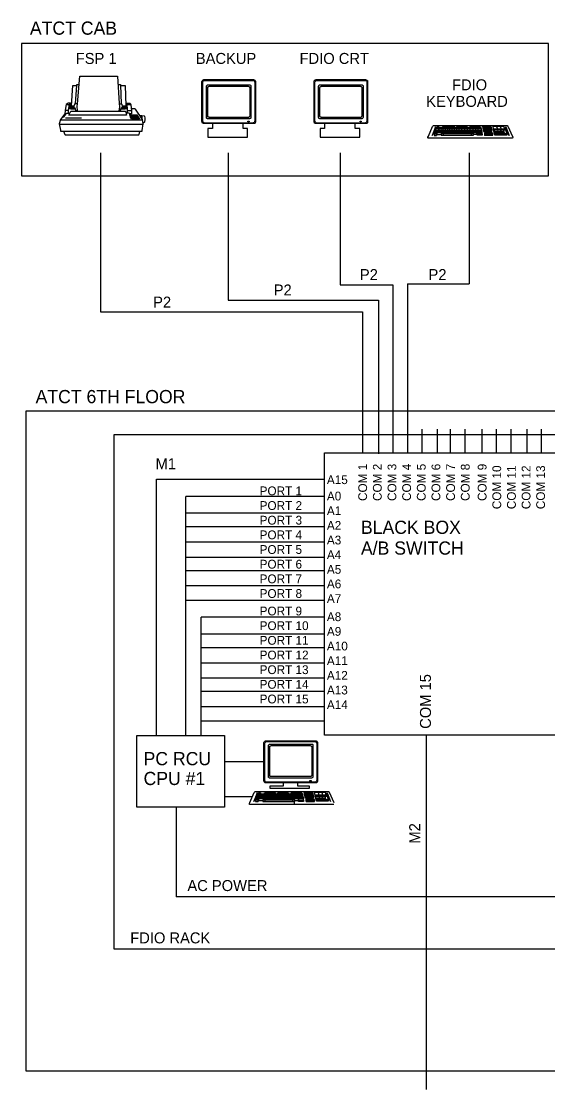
# Model space of a CAD drawing. Extents: x 0 to 2.83, y 0 to 1.83.
# Drawn here: x 0.439 to 0.94, y 0.691 to 1.704 of the extents above; entities that cross this region are included whole.
import ezdxf

# ---------------------------------------------------------------- set-up
doc = ezdxf.new("R2010")
doc.units = 0
for name, color, linetype in [('--ANNO-TEXT', 7, 'Continuous'), ('G-OBJT-NEW', 7, 'Continuous'), ('Q-SCEM', 7, 'Continuous')]:
    doc.layers.add(name, color=color, linetype=linetype)

msp = doc.modelspace()

# ---------------------------------------------------------------- linework, layer by layer
at = {"layer": 'G-OBJT-NEW'}
for p, q in [((0.4919, 1.6259), (0.4941, 1.6521)), ((0.4941, 1.6521), (0.5299, 1.6521)), ((0.5299, 1.6521), (0.5315, 1.626)), ((0.4861, 1.6239), (0.4876, 1.6432)), ((0.4876, 1.6432), (0.4909, 1.6432)), ((0.4899, 1.626), (0.4912, 1.6433)), ((0.4909, 1.6432), (0.4913, 1.6432)), ((0.4913, 1.6432), (0.4913, 1.6441)), ((0.4913, 1.6441), (0.4934, 1.6441)), ((0.5304, 1.6442), (0.5327, 1.6442)), ((0.5327, 1.6442), (0.5327, 1.6433)), ((0.5327, 1.6433), (0.537, 1.6433)), ((0.5328, 1.6434), (0.5334, 1.626)), ((0.537, 1.6433), (0.5373, 1.6433)), ((0.5373, 1.6433), (0.5378, 1.6239)), ((0.61, 1.647), (0.6101, 1.6475)), ((0.61, 1.6089), (0.61, 1.647)), ((0.6101, 1.6475), (0.6104, 1.648)), ((0.6104, 1.648), (0.6108, 1.6482)), ((0.6108, 1.6482), (0.6111, 1.6485)), ((0.6108, 1.6463), (0.6109, 1.6468)), ((0.6108, 1.6096), (0.6108, 1.6463)), ((0.6109, 1.6468), (0.6112, 1.6473)), ((0.6111, 1.6485), (0.6114, 1.6486)), ((0.6112, 1.6473), (0.6116, 1.6476)), ((0.6114, 1.6486), (0.6119, 1.6487)), ((0.6116, 1.6476), (0.6119, 1.6478)), ((0.6119, 1.6487), (0.6589, 1.6487)), ((0.6119, 1.6478), (0.6122, 1.6479)), ((0.6122, 1.6479), (0.6127, 1.648)), ((0.6127, 1.648), (0.6582, 1.648)), ((0.6142, 1.6424), (0.6143, 1.6428)), ((0.6142, 1.6423), (0.6142, 1.6424)), ((0.6142, 1.6132), (0.6142, 1.6423)), ((0.6143, 1.6428), (0.6146, 1.6432)), ((0.6146, 1.6432), (0.6148, 1.6435)), ((0.6148, 1.6435), (0.6151, 1.6437)), ((0.6151, 1.6437), (0.6155, 1.6437)), ((0.6155, 1.6437), (0.6159, 1.6438)), ((0.6155, 1.6413), (0.6157, 1.6418)), ((0.6155, 1.6146), (0.6155, 1.6413)), ((0.6157, 1.6418), (0.6163, 1.6422)), ((0.6159, 1.6438), (0.655, 1.6438)), ((0.6163, 1.6422), (0.6166, 1.6423)), ((0.6166, 1.6423), (0.617, 1.6424)), ((0.617, 1.6424), (0.6538, 1.6424)), ((0.6538, 1.6424), (0.6544, 1.6423)), ((0.6544, 1.6423), (0.6546, 1.6422)), ((0.6546, 1.6422), (0.655, 1.6419)), ((0.655, 1.6438), (0.6555, 1.6437)), ((0.655, 1.6419), (0.6551, 1.6417)), ((0.6551, 1.6417), (0.6553, 1.6413)), ((0.6553, 1.6413), (0.6553, 1.6412)), ((0.6553, 1.6412), (0.6553, 1.6142)), ((0.6555, 1.6437), (0.6559, 1.6436)), ((0.6559, 1.6436), (0.6562, 1.6433)), ((0.6562, 1.6433), (0.6564, 1.6432)), ((0.6564, 1.6432), (0.6564, 1.6428)), ((0.6564, 1.6428), (0.6565, 1.6425)), ((0.6565, 1.6425), (0.6565, 1.6134)), ((0.6582, 1.648), (0.6589, 1.6478)), ((0.6589, 1.6487), (0.6595, 1.6485)), ((0.6589, 1.6478), (0.6594, 1.6476)), ((0.6594, 1.6476), (0.6596, 1.6473)), ((0.6595, 1.6485), (0.6601, 1.6482)), ((0.6596, 1.6473), (0.6598, 1.6472)), ((0.6598, 1.6472), (0.6599, 1.6467)), ((0.6599, 1.6467), (0.66, 1.6462)), ((0.66, 1.6462), (0.66, 1.6095)), ((0.6601, 1.6482), (0.6603, 1.648)), ((0.6603, 1.648), (0.6605, 1.6478)), ((0.6605, 1.6478), (0.6607, 1.6473)), ((0.6607, 1.6473), (0.6608, 1.6469)), ((0.6608, 1.6469), (0.6608, 1.6089)), ((0.7164, 1.6475), (0.7168, 1.648)), ((0.7164, 1.647), (0.7164, 1.6475)), ((0.7164, 1.6089), (0.7164, 1.647)), ((0.7168, 1.648), (0.7172, 1.6482)), ((0.7172, 1.6482), (0.7174, 1.6485)), ((0.7172, 1.6463), (0.7173, 1.6468)), ((0.7172, 1.6096), (0.7172, 1.6463)), ((0.7173, 1.6468), (0.7176, 1.6473)), ((0.7174, 1.6485), (0.7178, 1.6486)), ((0.7176, 1.6473), (0.718, 1.6476)), ((0.7178, 1.6486), (0.7183, 1.6487)), ((0.718, 1.6476), (0.7183, 1.6478)), ((0.7183, 1.6487), (0.7652, 1.6487)), ((0.7183, 1.6478), (0.7186, 1.6479)), ((0.7186, 1.6479), (0.7191, 1.648)), ((0.7191, 1.648), (0.7646, 1.648)), ((0.7206, 1.6424), (0.7207, 1.6428)), ((0.7206, 1.6423), (0.7206, 1.6424)), ((0.7206, 1.6132), (0.7206, 1.6423)), ((0.7207, 1.6428), (0.7209, 1.6432)), ((0.7209, 1.6432), (0.7212, 1.6435)), ((0.7212, 1.6435), (0.7215, 1.6437)), ((0.7215, 1.6437), (0.7219, 1.6437)), ((0.7219, 1.6437), (0.7223, 1.6438)), ((0.7219, 1.6413), (0.7221, 1.6418)), ((0.7219, 1.6146), (0.7219, 1.6413)), ((0.7221, 1.6418), (0.7226, 1.6422)), ((0.7223, 1.6438), (0.7613, 1.6438)), ((0.7226, 1.6422), (0.723, 1.6423)), ((0.723, 1.6423), (0.7234, 1.6424)), ((0.7234, 1.6424), (0.7602, 1.6424)), ((0.7602, 1.6424), (0.7607, 1.6423)), ((0.7607, 1.6423), (0.761, 1.6422)), ((0.761, 1.6422), (0.7613, 1.6419)), ((0.7613, 1.6438), (0.7619, 1.6437)), ((0.7613, 1.6419), (0.7615, 1.6417)), ((0.7615, 1.6417), (0.7616, 1.6413)), ((0.7616, 1.6413), (0.7616, 1.6412)), ((0.7616, 1.6412), (0.7616, 1.6142)), ((0.7619, 1.6437), (0.7622, 1.6436)), ((0.7622, 1.6436), (0.7626, 1.6433)), ((0.7626, 1.6433), (0.7628, 1.6432)), ((0.7628, 1.6432), (0.7628, 1.6428)), ((0.7628, 1.6428), (0.7629, 1.6425)), ((0.7629, 1.6425), (0.7629, 1.6134)), ((0.7646, 1.648), (0.7652, 1.6478)), ((0.7652, 1.6487), (0.7659, 1.6485)), ((0.7652, 1.6478), (0.7657, 1.6476)), ((0.7657, 1.6476), (0.766, 1.6473)), ((0.7659, 1.6485), (0.7664, 1.6482)), ((0.766, 1.6473), (0.7662, 1.6472)), ((0.7662, 1.6472), (0.7663, 1.6467)), ((0.7663, 1.6467), (0.7664, 1.6462)), ((0.7664, 1.6482), (0.7667, 1.648)), ((0.7664, 1.6462), (0.7664, 1.6095)), ((0.7667, 1.648), (0.7669, 1.6478)), ((0.7669, 1.6478), (0.767, 1.6473)), ((0.767, 1.6473), (0.7671, 1.6469)), ((0.7671, 1.6469), (0.7671, 1.6089)), ((0.4812, 1.6253), (0.4801, 1.6198)), ((0.483, 1.6264), (0.4812, 1.6253)), ((0.4812, 1.6253), (0.484, 1.6253)), ((0.4853, 1.6264), (0.483, 1.6264)), ((0.484, 1.6252), (0.4831, 1.6197)), ((0.4836, 1.6228), (0.4883, 1.6228)), ((0.4839, 1.6238), (0.4886, 1.6238)), ((0.4839, 1.6227), (0.4857, 1.6227)), ((0.4839, 1.621), (0.4839, 1.6227)), ((0.4857, 1.621), (0.4839, 1.621)), ((0.4854, 1.6264), (0.484, 1.6252)), ((0.4855, 1.6261), (0.4853, 1.6264)), ((0.4855, 1.6238), (0.4855, 1.6261)), ((0.4857, 1.6227), (0.4857, 1.621)), ((0.4857, 1.6211), (0.4895, 1.6211)), ((0.4858, 1.6221), (0.4891, 1.6221)), ((0.4883, 1.6228), (0.4887, 1.6228)), ((0.4888, 1.6241), (0.4886, 1.6237)), ((0.4886, 1.6237), (0.4886, 1.6232)), ((0.4886, 1.6232), (0.4886, 1.6227)), ((0.4886, 1.6227), (0.4888, 1.6223)), ((0.489, 1.6249), (0.4888, 1.6244)), ((0.4888, 1.6244), (0.4888, 1.6241)), ((0.4888, 1.6223), (0.4893, 1.622)), ((0.4891, 1.6254), (0.489, 1.6249)), ((0.4893, 1.6258), (0.4891, 1.6254)), ((0.4895, 1.6259), (0.4893, 1.6258)), ((0.4893, 1.622), (0.4895, 1.6219)), ((0.4919, 1.6259), (0.4895, 1.6259)), ((0.4895, 1.6219), (0.4897, 1.6213)), ((0.4895, 1.6211), (0.4898, 1.6211)), ((0.4897, 1.6213), (0.4898, 1.6206)), ((0.4898, 1.6206), (0.4899, 1.62)), ((0.4917, 1.6234), (0.4919, 1.6259)), ((0.492, 1.6195), (0.4917, 1.6234)), ((0.5315, 1.6207), (0.5312, 1.6195)), ((0.5315, 1.626), (0.5317, 1.6228)), ((0.5315, 1.6259), (0.5334, 1.6259)), ((0.5317, 1.6228), (0.5315, 1.6207)), ((0.5328, 1.6203), (0.5326, 1.6199)), ((0.533, 1.6214), (0.5328, 1.6203)), ((0.5332, 1.6217), (0.533, 1.6214)), ((0.533, 1.6211), (0.5368, 1.6211)), ((0.5338, 1.622), (0.5332, 1.6217)), ((0.5334, 1.6259), (0.5337, 1.6258)), ((0.5337, 1.6258), (0.5339, 1.6254)), ((0.5342, 1.6222), (0.5338, 1.622)), ((0.5339, 1.6254), (0.5341, 1.6247)), ((0.5339, 1.622), (0.5371, 1.622)), ((0.5341, 1.6247), (0.5343, 1.6236)), ((0.5343, 1.6228), (0.5342, 1.6222)), ((0.5343, 1.6238), (0.539, 1.6238)), ((0.5343, 1.6236), (0.5343, 1.6228)), ((0.5343, 1.6228), (0.539, 1.6228)), ((0.5368, 1.6211), (0.537, 1.6211)), ((0.5371, 1.621), (0.5371, 1.6227)), ((0.5371, 1.6227), (0.5389, 1.6227)), ((0.5389, 1.621), (0.5371, 1.621)), ((0.5378, 1.6239), (0.5387, 1.6265)), ((0.5387, 1.6265), (0.5416, 1.6265)), ((0.539, 1.6248), (0.5387, 1.6265)), ((0.5389, 1.6227), (0.5389, 1.621)), ((0.5394, 1.6191), (0.539, 1.6248)), ((0.5393, 1.6248), (0.539, 1.6248)), ((0.539, 1.6228), (0.5391, 1.6228)), ((0.5426, 1.6248), (0.5393, 1.6248)), ((0.5416, 1.6265), (0.5418, 1.6265)), ((0.5418, 1.6265), (0.5426, 1.6249)), ((0.5426, 1.6249), (0.543, 1.6192)), ((0.5462, 1.6209), (0.5429, 1.6209)), ((0.5466, 1.6208), (0.5462, 1.6209)), ((0.5468, 1.6206), (0.5466, 1.6208)), ((0.5535, 1.6108), (0.5468, 1.6206)), ((0.4757, 1.6108), (0.4746, 1.6068)), ((0.4799, 1.6163), (0.4757, 1.6108)), ((0.4758, 1.6109), (0.4759, 1.6106)), ((0.4759, 1.6106), (0.4762, 1.6105)), ((0.4762, 1.6105), (0.553, 1.6105)), ((0.4787, 1.6128), (0.4815, 1.617)), ((0.4801, 1.6196), (0.4799, 1.6163)), ((0.4799, 1.6162), (0.4809, 1.6162)), ((0.4801, 1.6198), (0.4801, 1.6196)), ((0.4801, 1.6197), (0.4829, 1.6197)), ((0.4807, 1.6124), (0.4958, 1.6124)), ((0.4815, 1.617), (0.4817, 1.617)), ((0.4817, 1.617), (0.4846, 1.617)), ((0.4829, 1.6197), (0.483, 1.6197)), ((0.4831, 1.6197), (0.4831, 1.617)), ((0.4837, 1.615), (0.4855, 1.6188)), ((0.5385, 1.615), (0.4837, 1.615)), ((0.4855, 1.6188), (0.4864, 1.6188)), ((0.4861, 1.6188), (0.5372, 1.6188)), ((0.4899, 1.62), (0.4901, 1.6197)), ((0.4901, 1.6197), (0.4904, 1.6196)), ((0.4904, 1.6196), (0.4904, 1.6196)), ((0.4904, 1.6196), (0.4918, 1.6196)), ((0.4918, 1.6196), (0.4919, 1.6196)), ((0.4922, 1.6187), (0.492, 1.6195)), ((0.5312, 1.6195), (0.5311, 1.6189)), ((0.5314, 1.6196), (0.5313, 1.6196)), ((0.5324, 1.6196), (0.5314, 1.6196)), ((0.5326, 1.6199), (0.5324, 1.6196)), ((0.5372, 1.6188), (0.5374, 1.6188)), ((0.5374, 1.6188), (0.5385, 1.615)), ((0.5379, 1.6171), (0.5408, 1.6171)), ((0.5397, 1.6192), (0.5394, 1.6192)), ((0.5394, 1.6188), (0.5394, 1.6191)), ((0.5394, 1.6171), (0.5394, 1.6188)), ((0.543, 1.6192), (0.5397, 1.6192)), ((0.5408, 1.6171), (0.5409, 1.6171)), ((0.5409, 1.6171), (0.5421, 1.6126)), ((0.543, 1.6162), (0.5412, 1.6162)), ((0.5416, 1.6152), (0.5482, 1.6152)), ((0.5432, 1.6114), (0.5416, 1.6152)), ((0.5421, 1.6141), (0.5486, 1.6141)), ((0.5423, 1.6133), (0.5494, 1.6133)), ((0.5429, 1.6123), (0.55, 1.6123)), ((0.543, 1.6192), (0.543, 1.6191)), ((0.543, 1.6191), (0.543, 1.6164)), ((0.543, 1.6164), (0.543, 1.6162)), ((0.5507, 1.6114), (0.5432, 1.6114)), ((0.5482, 1.6152), (0.5507, 1.6114)), ((0.5486, 1.6141), (0.5489, 1.6141)), ((0.5494, 1.6133), (0.5496, 1.6133)), ((0.55, 1.6123), (0.5501, 1.6123)), ((0.5507, 1.6149), (0.5552, 1.6143)), ((0.5524, 1.6147), (0.5529, 1.6139)), ((0.5529, 1.6139), (0.553, 1.6129)), ((0.553, 1.6129), (0.5531, 1.6116)), ((0.553, 1.6105), (0.5533, 1.6107)), ((0.5533, 1.6107), (0.5534, 1.6109)), ((0.5542, 1.6068), (0.5535, 1.6108)), ((0.5552, 1.6143), (0.5555, 1.614)), ((0.5555, 1.614), (0.5558, 1.6123)), ((0.5558, 1.6105), (0.5556, 1.609)), ((0.5558, 1.6123), (0.5558, 1.6105)), ((0.6142, 1.6129), (0.6142, 1.6132)), ((0.6143, 1.6126), (0.6142, 1.6129)), ((0.6144, 1.6123), (0.6143, 1.6126)), ((0.6146, 1.612), (0.6144, 1.6123)), ((0.615, 1.6118), (0.6146, 1.612)), ((0.6153, 1.6116), (0.615, 1.6118)), ((0.6158, 1.6115), (0.6153, 1.6116)), ((0.6155, 1.6145), (0.6155, 1.6146)), ((0.6155, 1.614), (0.6155, 1.6145)), ((0.6156, 1.6138), (0.6155, 1.614)), ((0.6156, 1.6136), (0.6156, 1.6138)), ((0.6157, 1.6134), (0.6156, 1.6136)), ((0.6159, 1.6132), (0.6157, 1.6134)), ((0.6161, 1.6115), (0.6158, 1.6115)), ((0.6163, 1.6131), (0.6159, 1.6132)), ((0.6548, 1.6115), (0.6161, 1.6115)), ((0.6167, 1.613), (0.6163, 1.6131)), ((0.6171, 1.6129), (0.6167, 1.613)), ((0.6542, 1.6129), (0.6171, 1.6129)), ((0.6545, 1.6131), (0.6542, 1.6129)), ((0.6548, 1.6132), (0.6545, 1.6131)), ((0.655, 1.6137), (0.6548, 1.6134)), ((0.6548, 1.6134), (0.6548, 1.6132)), ((0.6552, 1.6116), (0.6548, 1.6115)), ((0.6552, 1.614), (0.655, 1.6137)), ((0.6553, 1.6142), (0.6552, 1.614)), ((0.6556, 1.6118), (0.6552, 1.6116)), ((0.656, 1.612), (0.6556, 1.6118)), ((0.6562, 1.6122), (0.656, 1.612)), ((0.6564, 1.6127), (0.6562, 1.6122)), ((0.6565, 1.613), (0.6564, 1.6127)), ((0.6565, 1.6134), (0.6565, 1.613)), ((0.7206, 1.6129), (0.7206, 1.6132)), ((0.7207, 1.6126), (0.7206, 1.6129)), ((0.7208, 1.6123), (0.7207, 1.6126)), ((0.721, 1.612), (0.7208, 1.6123)), ((0.7213, 1.6118), (0.721, 1.612)), ((0.7217, 1.6116), (0.7213, 1.6118)), ((0.7222, 1.6115), (0.7217, 1.6116)), ((0.7219, 1.6145), (0.7219, 1.6146)), ((0.7219, 1.614), (0.7219, 1.6145)), ((0.7219, 1.6138), (0.7219, 1.614)), ((0.722, 1.6136), (0.7219, 1.6138)), ((0.7221, 1.6134), (0.722, 1.6136)), ((0.7223, 1.6132), (0.7221, 1.6134)), ((0.7224, 1.6115), (0.7222, 1.6115)), ((0.7226, 1.6131), (0.7223, 1.6132)), ((0.7612, 1.6115), (0.7224, 1.6115)), ((0.7231, 1.613), (0.7226, 1.6131)), ((0.7235, 1.6129), (0.7231, 1.613)), ((0.7606, 1.6129), (0.7235, 1.6129)), ((0.7609, 1.6131), (0.7606, 1.6129)), ((0.7611, 1.6132), (0.7609, 1.6131)), ((0.7612, 1.6134), (0.7611, 1.6132)), ((0.7614, 1.6137), (0.7612, 1.6134)), ((0.7616, 1.6116), (0.7612, 1.6115)), ((0.7616, 1.614), (0.7614, 1.6137)), ((0.7616, 1.6142), (0.7616, 1.614)), ((0.762, 1.6118), (0.7616, 1.6116)), ((0.7623, 1.612), (0.762, 1.6118)), ((0.7626, 1.6122), (0.7623, 1.612)), ((0.7628, 1.6127), (0.7626, 1.6122)), ((0.7629, 1.613), (0.7628, 1.6127)), ((0.7629, 1.6134), (0.7629, 1.613)), ((0.4746, 1.6068), (0.4757, 1.6007)), ((0.4747, 1.6066), (0.5538, 1.6066)), ((0.4757, 1.6007), (0.4758, 1.6002)), ((0.4758, 1.6002), (0.4759, 1.6)), ((0.5532, 1.6), (0.5534, 1.6004)), ((0.5534, 1.6004), (0.5542, 1.6068)), ((0.5538, 1.6066), (0.5541, 1.6066)), ((0.5551, 1.6082), (0.5539, 1.6076)), ((0.5554, 1.6085), (0.5551, 1.6082)), ((0.5556, 1.609), (0.5554, 1.6085)), ((0.6101, 1.6083), (0.61, 1.6089)), ((0.6102, 1.608), (0.6101, 1.6083)), ((0.6104, 1.6076), (0.6102, 1.608)), ((0.6107, 1.6073), (0.6104, 1.6076)), ((0.6111, 1.607), (0.6107, 1.6073)), ((0.6109, 1.609), (0.6108, 1.6095)), ((0.611, 1.6086), (0.6109, 1.609)), ((0.6112, 1.6082), (0.611, 1.6086)), ((0.6117, 1.607), (0.6111, 1.607)), ((0.6115, 1.608), (0.6112, 1.6082)), ((0.612, 1.6077), (0.6115, 1.608)), ((0.659, 1.607), (0.6117, 1.607)), ((0.6125, 1.6076), (0.612, 1.6077)), ((0.6583, 1.6076), (0.6125, 1.6076)), ((0.6157, 1.6024), (0.6157, 1.5941)), ((0.6199, 1.6024), (0.6157, 1.6024)), ((0.6199, 1.607), (0.6199, 1.6024)), ((0.6491, 1.6024), (0.6491, 1.607)), ((0.6532, 1.6024), (0.6491, 1.6024)), ((0.6532, 1.5941), (0.6532, 1.6024)), ((0.6535, 1.6093), (0.6547, 1.6093)), ((0.6535, 1.6087), (0.6535, 1.6093)), ((0.6547, 1.6087), (0.6535, 1.6087)), ((0.6547, 1.6093), (0.6547, 1.6087)), ((0.6586, 1.6077), (0.6583, 1.6076)), ((0.6591, 1.6079), (0.6586, 1.6077)), ((0.6593, 1.607), (0.659, 1.607)), ((0.6595, 1.6082), (0.6591, 1.6079)), ((0.6599, 1.6072), (0.6593, 1.607)), ((0.6599, 1.6086), (0.6595, 1.6082)), ((0.66, 1.6095), (0.6599, 1.6091)), ((0.6599, 1.6091), (0.6599, 1.6086)), ((0.6604, 1.6076), (0.6599, 1.6072)), ((0.6606, 1.6079), (0.6604, 1.6076)), ((0.6607, 1.6084), (0.6606, 1.6079)), ((0.6608, 1.6089), (0.6607, 1.6084)), ((0.7164, 1.6083), (0.7164, 1.6089)), ((0.7166, 1.608), (0.7164, 1.6083)), ((0.7168, 1.6076), (0.7166, 1.608)), ((0.7171, 1.6073), (0.7168, 1.6076)), ((0.7175, 1.607), (0.7171, 1.6073)), ((0.7173, 1.609), (0.7172, 1.6095)), ((0.7174, 1.6086), (0.7173, 1.609)), ((0.7176, 1.6082), (0.7174, 1.6086)), ((0.7181, 1.607), (0.7175, 1.607)), ((0.7179, 1.608), (0.7176, 1.6082)), ((0.7183, 1.6077), (0.7179, 1.608)), ((0.7654, 1.607), (0.7181, 1.607)), ((0.7189, 1.6076), (0.7183, 1.6077)), ((0.7647, 1.6076), (0.7189, 1.6076)), ((0.7221, 1.6024), (0.7221, 1.5941)), ((0.7263, 1.6024), (0.7221, 1.6024)), ((0.7263, 1.607), (0.7263, 1.6024)), ((0.7554, 1.6024), (0.7554, 1.607)), ((0.7596, 1.6024), (0.7554, 1.6024)), ((0.7596, 1.5941), (0.7596, 1.6024)), ((0.7599, 1.6093), (0.7611, 1.6093)), ((0.7599, 1.6087), (0.7599, 1.6093)), ((0.7611, 1.6087), (0.7599, 1.6087)), ((0.7611, 1.6093), (0.7611, 1.6087)), ((0.765, 1.6077), (0.7647, 1.6076)), ((0.7655, 1.6079), (0.765, 1.6077)), ((0.7656, 1.607), (0.7654, 1.607)), ((0.7659, 1.6082), (0.7655, 1.6079)), ((0.7663, 1.6072), (0.7656, 1.607)), ((0.7662, 1.6086), (0.7659, 1.6082)), ((0.7663, 1.6091), (0.7662, 1.6086)), ((0.7664, 1.6095), (0.7663, 1.6091)), ((0.7668, 1.6076), (0.7663, 1.6072)), ((0.7669, 1.6079), (0.7668, 1.6076)), ((0.767, 1.6084), (0.7669, 1.6079)), ((0.7671, 1.6089), (0.767, 1.6084)), ((0.8248, 1.5951), (0.8288, 1.6044)), ((0.8316, 1.604), (0.8284, 1.5959)), ((0.8288, 1.6044), (0.829, 1.6046)), ((0.829, 1.6046), (0.8293, 1.6051)), ((0.8293, 1.6051), (0.8296, 1.6052)), ((0.8295, 1.598), (0.8307, 1.6006)), ((0.8296, 1.6052), (0.8298, 1.6052)), ((0.8298, 1.6052), (0.8994, 1.6052)), ((0.8306, 1.5982), (0.8324, 1.6032)), ((0.8307, 1.6006), (0.8314, 1.6026)), ((0.8314, 1.6026), (0.8316, 1.6033)), ((0.8314, 1.6006), (0.8749, 1.6006)), ((0.8316, 1.6033), (0.8316, 1.6039)), ((0.8321, 1.602), (0.8744, 1.602)), ((0.8324, 1.6032), (0.8328, 1.6041)), ((0.8324, 1.6032), (0.8743, 1.6032)), ((0.8328, 1.6041), (0.8348, 1.6041)), ((0.8344, 1.6031), (0.834, 1.602)), ((0.8344, 1.6032), (0.8348, 1.6041)), ((0.8349, 1.602), (0.8345, 1.6006)), ((0.835, 1.6006), (0.8347, 1.5995)), ((0.8348, 1.6041), (0.8348, 1.6032)), ((0.8362, 1.6032), (0.8359, 1.602)), ((0.837, 1.6019), (0.8366, 1.6006)), ((0.8372, 1.6006), (0.8369, 1.5995)), ((0.8381, 1.6031), (0.8379, 1.602)), ((0.8383, 1.6032), (0.8386, 1.6042)), ((0.8386, 1.6042), (0.849, 1.6042)), ((0.8389, 1.6019), (0.8386, 1.6007)), ((0.8394, 1.6006), (0.8391, 1.5995)), ((0.8402, 1.6032), (0.84, 1.6021)), ((0.8407, 1.6041), (0.8406, 1.6032)), ((0.8408, 1.602), (0.8406, 1.6007)), ((0.8415, 1.6006), (0.8412, 1.5995)), ((0.842, 1.6032), (0.8419, 1.6021)), ((0.843, 1.602), (0.8428, 1.6007)), ((0.8433, 1.6041), (0.8432, 1.6031)), ((0.8436, 1.6006), (0.8434, 1.5995)), ((0.8444, 1.6032), (0.8443, 1.6021)), ((0.845, 1.602), (0.8449, 1.6006)), ((0.8455, 1.6006), (0.8454, 1.5995)), ((0.846, 1.6041), (0.8458, 1.6031)), ((0.8468, 1.6032), (0.8467, 1.6021)), ((0.847, 1.602), (0.8469, 1.6006)), ((0.8477, 1.6006), (0.8476, 1.5995)), ((0.8485, 1.6032), (0.8484, 1.602)), ((0.8491, 1.6042), (0.849, 1.6032)), ((0.849, 1.6042), (0.8491, 1.6042)), ((0.8493, 1.602), (0.8492, 1.6006)), ((0.8499, 1.6006), (0.8498, 1.5995)), ((0.85, 1.6054), (0.85, 1.6053)), ((0.8504, 1.6032), (0.8504, 1.602)), ((0.8514, 1.6041), (0.8613, 1.6041)), ((0.8514, 1.604), (0.8514, 1.6041)), ((0.8514, 1.6032), (0.8514, 1.604)), ((0.8515, 1.602), (0.8514, 1.6006)), ((0.8522, 1.6006), (0.8521, 1.5995)), ((0.8527, 1.6031), (0.8527, 1.602)), ((0.8537, 1.6041), (0.8537, 1.6032)), ((0.8538, 1.602), (0.8538, 1.6007)), ((0.8538, 1.6007), (0.8538, 1.6006)), ((0.8542, 1.6007), (0.8542, 1.5996)), ((0.8549, 1.6032), (0.8549, 1.6021)), ((0.8549, 1.6021), (0.8549, 1.602)), ((0.856, 1.6041), (0.856, 1.6032)), ((0.8561, 1.6021), (0.8561, 1.6006)), ((0.8567, 1.6006), (0.8567, 1.5995)), ((0.8573, 1.6032), (0.8574, 1.6021)), ((0.8587, 1.6041), (0.8587, 1.6032)), ((0.8589, 1.6021), (0.859, 1.6006)), ((0.8595, 1.6006), (0.8595, 1.5995)), ((0.86, 1.6032), (0.8601, 1.6021)), ((0.8613, 1.6041), (0.8614, 1.6041)), ((0.8614, 1.6041), (0.8616, 1.6032)), ((0.8614, 1.602), (0.8617, 1.6007)), ((0.8622, 1.6032), (0.8624, 1.602)), ((0.8622, 1.6006), (0.8624, 1.5996)), ((0.8639, 1.6041), (0.8639, 1.6033)), ((0.8639, 1.6033), (0.8639, 1.6032)), ((0.864, 1.6041), (0.8741, 1.6041)), ((0.8642, 1.6031), (0.864, 1.6041)), ((0.864, 1.6021), (0.8642, 1.6006)), ((0.8645, 1.6006), (0.8645, 1.5996)), ((0.8647, 1.6032), (0.8649, 1.602)), ((0.8664, 1.6041), (0.8666, 1.6032)), ((0.8665, 1.602), (0.8669, 1.6006)), ((0.8667, 1.6006), (0.867, 1.5995)), ((0.8675, 1.6032), (0.8677, 1.602)), ((0.8689, 1.6041), (0.8691, 1.6032)), ((0.8691, 1.6006), (0.8694, 1.5995)), ((0.8693, 1.6021), (0.8696, 1.6006)), ((0.8702, 1.6032), (0.8705, 1.6021)), ((0.8711, 1.6006), (0.8715, 1.5995)), ((0.8715, 1.6041), (0.8718, 1.6032)), ((0.8715, 1.602), (0.8721, 1.6006)), ((0.8722, 1.6032), (0.8725, 1.6021)), ((0.8741, 1.6041), (0.8744, 1.6031)), ((0.8743, 1.6032), (0.8744, 1.6032)), ((0.8744, 1.6032), (0.8755, 1.5982)), ((0.8744, 1.602), (0.8745, 1.602)), ((0.8763, 1.6042), (0.8763, 1.6029)), ((0.8772, 1.6007), (0.8763, 1.6042)), ((0.8763, 1.6042), (0.884, 1.6042)), ((0.8763, 1.6029), (0.8772, 1.5994)), ((0.8766, 1.6032), (0.8842, 1.6032)), ((0.8769, 1.6021), (0.8844, 1.6021)), ((0.885, 1.6007), (0.8772, 1.6007)), ((0.8772, 1.6006), (0.8772, 1.6006)), ((0.8772, 1.5994), (0.8772, 1.6006)), ((0.8773, 1.6007), (0.885, 1.6007)), ((0.8789, 1.6042), (0.8799, 1.6006)), ((0.8799, 1.6006), (0.8799, 1.5995)), ((0.8811, 1.6042), (0.8822, 1.6006)), ((0.8822, 1.6006), (0.8822, 1.5995)), ((0.884, 1.6042), (0.885, 1.6007)), ((0.8842, 1.6032), (0.8843, 1.6032)), ((0.8844, 1.6021), (0.8845, 1.6021)), ((0.885, 1.6005), (0.885, 1.6006)), ((0.885, 1.5994), (0.885, 1.6005)), ((0.8858, 1.6043), (0.8863, 1.6022)), ((0.8964, 1.6043), (0.8858, 1.6043)), ((0.8865, 1.6022), (0.8864, 1.6022)), ((0.8867, 1.6022), (0.8865, 1.6022)), ((0.8866, 1.6021), (0.8866, 1.6022)), ((0.8866, 1.601), (0.8866, 1.6021)), ((0.8879, 1.5961), (0.8866, 1.601)), ((0.888, 1.5973), (0.8867, 1.6021)), ((0.8867, 1.6021), (0.8976, 1.6021)), ((0.8874, 1.6008), (0.8871, 1.6008)), ((0.8979, 1.6008), (0.8874, 1.6008)), ((0.8895, 1.6043), (0.8902, 1.6022)), ((0.8899, 1.6021), (0.8908, 1.5983)), ((0.8928, 1.602), (0.8941, 1.5972)), ((0.893, 1.6043), (0.8937, 1.6022)), ((0.8955, 1.6021), (0.8969, 1.5972)), ((0.8972, 1.6022), (0.8964, 1.6043)), ((0.8976, 1.6021), (0.8991, 1.5973)), ((0.8982, 1.6033), (0.8981, 1.6039)), ((0.8982, 1.604), (0.9013, 1.5959)), ((0.8983, 1.6026), (0.8982, 1.6033)), ((0.899, 1.6006), (0.8983, 1.6026)), ((0.9002, 1.598), (0.899, 1.6006)), ((0.8994, 1.6052), (0.8997, 1.6051)), ((0.8997, 1.6051), (0.8998, 1.605)), ((0.8998, 1.605), (0.9, 1.6047)), ((0.9, 1.6047), (0.9045, 1.5949)), ((0.4759, 1.6), (0.4763, 1.5999)), ((0.4763, 1.5999), (0.5526, 1.5999)), ((0.4785, 1.5999), (0.4799, 1.5966)), ((0.4799, 1.5966), (0.4801, 1.5964)), ((0.4801, 1.5964), (0.4802, 1.5964)), ((0.4802, 1.5964), (0.4803, 1.5964)), ((0.4803, 1.5964), (0.5497, 1.5964)), ((0.5497, 1.5964), (0.5499, 1.5964)), ((0.5499, 1.5964), (0.55, 1.5964)), ((0.55, 1.5964), (0.5501, 1.5966)), ((0.5501, 1.5966), (0.5504, 1.5966)), ((0.5504, 1.5966), (0.5512, 1.5997)), ((0.5526, 1.5999), (0.5532, 1.6)), ((0.6157, 1.5941), (0.6532, 1.5941)), ((0.7221, 1.5941), (0.7596, 1.5941)), ((0.8243, 1.5943), (0.8248, 1.5951)), ((0.8243, 1.5937), (0.8243, 1.5943)), ((0.8243, 1.5934), (0.8243, 1.5937)), ((0.8245, 1.5932), (0.8243, 1.5934)), ((0.8248, 1.5931), (0.8245, 1.5932)), ((0.9042, 1.5931), (0.8248, 1.5931)), ((0.8284, 1.5959), (0.8295, 1.598)), ((0.8306, 1.5983), (0.8302, 1.5973)), ((0.8302, 1.5974), (0.8326, 1.5974)), ((0.8302, 1.5973), (0.8302, 1.5959)), ((0.8302, 1.5959), (0.8326, 1.5959)), ((0.8308, 1.5982), (0.8306, 1.5982)), ((0.8755, 1.5982), (0.8308, 1.5982)), ((0.8311, 1.5995), (0.8751, 1.5995)), ((0.8326, 1.5973), (0.8329, 1.5983)), ((0.8326, 1.5959), (0.8326, 1.5973)), ((0.8329, 1.5967), (0.8326, 1.5959)), ((0.8329, 1.5982), (0.8329, 1.5968)), ((0.8329, 1.5968), (0.8329, 1.5967)), ((0.8329, 1.5968), (0.8368, 1.5968)), ((0.8358, 1.5995), (0.8353, 1.5983)), ((0.8368, 1.5968), (0.8369, 1.5968)), ((0.8373, 1.5983), (0.8369, 1.5972)), ((0.8369, 1.5972), (0.8369, 1.596)), ((0.8371, 1.5972), (0.8369, 1.5972)), ((0.8369, 1.596), (0.8675, 1.596)), ((0.8369, 1.596), (0.8369, 1.596)), ((0.8675, 1.5972), (0.8371, 1.5972)), ((0.8378, 1.5995), (0.8375, 1.5983)), ((0.8392, 1.5982), (0.8389, 1.5972)), ((0.8389, 1.5972), (0.8389, 1.5962)), ((0.8389, 1.5962), (0.8389, 1.5961)), ((0.8398, 1.5995), (0.8395, 1.5983)), ((0.842, 1.5995), (0.8419, 1.5982)), ((0.844, 1.5994), (0.8439, 1.5982)), ((0.8461, 1.5995), (0.8459, 1.5983)), ((0.8485, 1.5995), (0.8484, 1.5983)), ((0.8509, 1.5996), (0.8508, 1.5983)), ((0.853, 1.5995), (0.853, 1.5983)), ((0.8542, 1.5996), (0.8542, 1.5995)), ((0.8555, 1.5995), (0.8555, 1.5982)), ((0.8581, 1.5995), (0.8581, 1.5982)), ((0.8611, 1.5995), (0.8613, 1.5983)), ((0.8637, 1.5995), (0.864, 1.5982)), ((0.865, 1.5982), (0.8653, 1.5972)), ((0.8653, 1.5972), (0.8653, 1.5962)), ((0.8653, 1.5962), (0.8653, 1.5961)), ((0.8659, 1.5995), (0.8662, 1.5983)), ((0.8675, 1.5972), (0.8671, 1.5983)), ((0.8675, 1.5971), (0.8675, 1.5972)), ((0.8675, 1.596), (0.8675, 1.5971)), ((0.8675, 1.5969), (0.8706, 1.5969)), ((0.8675, 1.596), (0.8675, 1.596)), ((0.8683, 1.5995), (0.8686, 1.5983)), ((0.8704, 1.5995), (0.8708, 1.5983)), ((0.8706, 1.5969), (0.8708, 1.5969)), ((0.8708, 1.5982), (0.8711, 1.5972)), ((0.8708, 1.5969), (0.8708, 1.5982)), ((0.871, 1.596), (0.8708, 1.5969)), ((0.871, 1.5972), (0.871, 1.5962)), ((0.871, 1.5962), (0.871, 1.596)), ((0.8711, 1.596), (0.871, 1.596)), ((0.8711, 1.5972), (0.8756, 1.5972)), ((0.8757, 1.596), (0.8711, 1.596)), ((0.8751, 1.5995), (0.8752, 1.5995)), ((0.8757, 1.5972), (0.8755, 1.5983)), ((0.8756, 1.5972), (0.8757, 1.5972)), ((0.8757, 1.5972), (0.8757, 1.596)), ((0.8772, 1.5994), (0.8849, 1.5994)), ((0.8779, 1.5982), (0.8781, 1.5972)), ((0.8779, 1.5982), (0.8779, 1.597)), ((0.8779, 1.5982), (0.8855, 1.5982)), ((0.8779, 1.597), (0.8781, 1.596)), ((0.8781, 1.5973), (0.886, 1.5973)), ((0.8781, 1.5972), (0.8781, 1.5959)), ((0.8781, 1.596), (0.8859, 1.596)), ((0.8799, 1.5995), (0.8799, 1.5994)), ((0.8803, 1.5993), (0.8803, 1.5983)), ((0.8803, 1.5993), (0.8826, 1.5993)), ((0.8809, 1.5972), (0.8803, 1.5993)), ((0.8803, 1.5983), (0.8803, 1.5982)), ((0.8809, 1.596), (0.8809, 1.5972)), ((0.8822, 1.5995), (0.8822, 1.5994)), ((0.8826, 1.5993), (0.8832, 1.5972)), ((0.8826, 1.5993), (0.8826, 1.5993)), ((0.8832, 1.5972), (0.8832, 1.5959)), ((0.8849, 1.5994), (0.885, 1.5994)), ((0.8855, 1.5982), (0.8857, 1.5982)), ((0.886, 1.5972), (0.8857, 1.5982)), ((0.8859, 1.596), (0.886, 1.596)), ((0.886, 1.597), (0.886, 1.5972)), ((0.886, 1.596), (0.886, 1.597)), ((0.8875, 1.5995), (0.8963, 1.5995)), ((0.8877, 1.5983), (0.8961, 1.5983)), ((0.8879, 1.5972), (0.8879, 1.5972)), ((0.8879, 1.596), (0.8879, 1.5972)), ((0.888, 1.5961), (0.8879, 1.5961)), ((0.8882, 1.5973), (0.888, 1.5973)), ((0.8991, 1.5961), (0.888, 1.5961)), ((0.8991, 1.5973), (0.8882, 1.5973)), ((0.8941, 1.5972), (0.8941, 1.5962)), ((0.8941, 1.5962), (0.8941, 1.596)), ((0.8961, 1.5983), (0.8966, 1.5983)), ((0.8969, 1.5972), (0.8969, 1.5962)), ((0.8969, 1.5962), (0.8969, 1.5961)), ((0.8991, 1.5973), (0.8991, 1.5961)), ((0.9013, 1.5959), (0.9002, 1.598)), ((0.9045, 1.5932), (0.9042, 1.5931)), ((0.9045, 1.5949), (0.9048, 1.5944)), ((0.9047, 1.5934), (0.9045, 1.5932)), ((0.9048, 1.594), (0.9047, 1.5934)), ((0.9048, 1.5944), (0.9048, 1.594)), ((0.5137, 1.5792), (0.5137, 1.4286)), ((0.6348, 1.5792), (0.6348, 1.4397)), ((0.7411, 1.5792), (0.7411, 1.4543)), ((0.8634, 1.5792), (0.8634, 1.4551)), ((0.7411, 1.4543), (0.7911, 1.4543)), ((0.7911, 1.4543), (0.7911, 1.2949)), ((0.8048, 1.4551), (0.8048, 1.2949)), ((0.8048, 1.4551), (0.8634, 1.4551)), ((0.6348, 1.4397), (0.7773, 1.4397)), ((0.7773, 1.4397), (0.7773, 1.2941)), ((0.5137, 1.4286), (0.7622, 1.4286)), ((0.7622, 1.4286), (0.7622, 1.2949)), ((0.8186, 1.3173), (0.8186, 1.2949)), ((0.833, 1.3173), (0.833, 1.2949)), ((0.8455, 1.3173), (0.8455, 1.2949)), ((0.8593, 1.3173), (0.8593, 1.2949)), ((0.8755, 1.3173), (0.8755, 1.2949)), ((0.8892, 1.3173), (0.8892, 1.2949)), ((0.903, 1.3173), (0.903, 1.2949)), ((0.9182, 1.3173), (0.9182, 1.2949)), ((0.9319, 1.3173), (0.9319, 1.2949)), ((0.5668, 1.0271), (0.5668, 1.2699)), ((0.5668, 1.2699), (0.7261, 1.2699)), ((0.5946, 1.0272), (0.5946, 1.2536)), ((0.7261, 1.2536), (0.5946, 1.2536)), ((0.7261, 1.2376), (0.5946, 1.2376)), ((0.7261, 1.2247), (0.5946, 1.2247)), ((0.7261, 1.2101), (0.5946, 1.2101)), ((0.7261, 1.1957), (0.5946, 1.1957)), ((0.7261, 1.1832), (0.5946, 1.1832)), ((0.7261, 1.1688), (0.5946, 1.1688)), ((0.7261, 1.1549), (0.5946, 1.1549)), ((0.7261, 1.1391), (0.6093, 1.1391)), ((0.6093, 1.0272), (0.6093, 1.1391)), ((0.7261, 1.1231), (0.6093, 1.1231)), ((0.7261, 1.1101), (0.6093, 1.1101)), ((0.7261, 1.0955), (0.6093, 1.0955)), ((0.7261, 1.0812), (0.6093, 1.0812)), ((0.7261, 1.0686), (0.6093, 1.0686)), ((0.7261, 1.0543), (0.6093, 1.0543)), ((0.7261, 1.0404), (0.6093, 1.0404)), ((0.8229, 0.6913), (0.8229, 1.0272)), ((0.6688, 1.0202), (0.6689, 1.0208)), ((0.6688, 0.9839), (0.6688, 1.0202)), ((0.6689, 1.0208), (0.6692, 1.0213)), ((0.6692, 1.0213), (0.6696, 1.0215)), ((0.6696, 1.0215), (0.6699, 1.0217)), ((0.6696, 1.0196), (0.6697, 1.0201)), ((0.6696, 0.9846), (0.6696, 1.0196)), ((0.6697, 1.0201), (0.67, 1.0206)), ((0.6699, 1.0217), (0.6702, 1.0219)), ((0.67, 1.0206), (0.6704, 1.0208)), ((0.6702, 1.0219), (0.6707, 1.022)), ((0.6704, 1.0208), (0.6707, 1.021)), ((0.6707, 1.022), (0.7176, 1.022)), ((0.6707, 1.021), (0.671, 1.0212)), ((0.671, 1.0212), (0.6715, 1.0213)), ((0.6715, 1.0213), (0.717, 1.0213)), ((0.673, 1.0174), (0.6731, 1.0178)), ((0.673, 1.0173), (0.673, 1.0174)), ((0.673, 0.9882), (0.673, 1.0173)), ((0.6731, 1.0178), (0.6734, 1.0182)), ((0.6734, 1.0182), (0.6736, 1.0185)), ((0.6736, 1.0185), (0.6739, 1.0187)), ((0.6739, 1.0187), (0.6743, 1.0187)), ((0.6743, 1.0187), (0.6747, 1.0188)), ((0.6743, 1.0163), (0.6745, 1.0168)), ((0.6743, 0.9896), (0.6743, 1.0163)), ((0.6745, 1.0168), (0.6751, 1.0172)), ((0.6747, 1.0188), (0.7138, 1.0188)), ((0.6751, 1.0172), (0.6754, 1.0173)), ((0.6754, 1.0173), (0.6758, 1.0174)), ((0.6758, 1.0174), (0.7126, 1.0174)), ((0.7126, 1.0174), (0.7132, 1.0173)), ((0.7132, 1.0173), (0.7134, 1.0172)), ((0.7134, 1.0172), (0.7138, 1.0169)), ((0.7138, 1.0188), (0.7143, 1.0187)), ((0.7138, 1.0169), (0.7139, 1.0167)), ((0.7139, 1.0167), (0.7141, 1.0163)), ((0.7141, 1.0163), (0.7141, 1.0162)), ((0.7141, 1.0162), (0.7141, 0.9892)), ((0.7143, 1.0187), (0.7147, 1.0186)), ((0.7147, 1.0186), (0.715, 1.0183)), ((0.715, 1.0183), (0.7152, 1.0182)), ((0.7152, 1.0182), (0.7152, 1.0178)), ((0.7152, 1.0178), (0.7153, 1.0175)), ((0.7153, 1.0175), (0.7153, 0.9884)), ((0.717, 1.0213), (0.7176, 1.0211)), ((0.7176, 1.022), (0.7183, 1.0218)), ((0.7176, 1.0211), (0.7182, 1.0208)), ((0.7182, 1.0208), (0.7184, 1.0206)), ((0.7183, 1.0218), (0.7189, 1.0215)), ((0.7184, 1.0206), (0.7186, 1.0204)), ((0.7186, 1.0204), (0.7187, 1.0199)), ((0.7187, 1.0199), (0.7188, 1.0195)), ((0.7188, 1.0195), (0.7188, 0.9845)), ((0.7189, 1.0215), (0.7191, 1.0213)), ((0.7191, 1.0213), (0.7193, 1.0211)), ((0.7193, 1.0211), (0.7195, 1.0206)), ((0.7195, 1.0206), (0.7196, 1.0202)), ((0.7196, 1.0202), (0.7196, 0.9839)), ((0.6315, 1.0024), (0.6688, 1.0024)), ((0.6689, 0.9833), (0.6688, 0.9839)), ((0.669, 0.983), (0.6689, 0.9833)), ((0.6692, 0.9826), (0.669, 0.983)), ((0.6695, 0.9823), (0.6692, 0.9826)), ((0.6697, 0.984), (0.6696, 0.9845)), ((0.6698, 0.9837), (0.6697, 0.984)), ((0.67, 0.9832), (0.6698, 0.9837)), ((0.6703, 0.983), (0.67, 0.9832)), ((0.6708, 0.9827), (0.6703, 0.983)), ((0.6713, 0.9827), (0.6708, 0.9827)), ((0.7171, 0.9827), (0.6713, 0.9827)), ((0.673, 0.9879), (0.673, 0.9882)), ((0.6731, 0.9876), (0.673, 0.9879)), ((0.6732, 0.9873), (0.6731, 0.9876)), ((0.6734, 0.987), (0.6732, 0.9873)), ((0.6738, 0.9868), (0.6734, 0.987)), ((0.6741, 0.9866), (0.6738, 0.9868)), ((0.6746, 0.9866), (0.6741, 0.9866)), ((0.6743, 0.9895), (0.6743, 0.9896)), ((0.6743, 0.9891), (0.6743, 0.9895)), ((0.6744, 0.9889), (0.6743, 0.9891)), ((0.6744, 0.9886), (0.6744, 0.9889)), ((0.6745, 0.9884), (0.6744, 0.9886)), ((0.6747, 0.9882), (0.6745, 0.9884)), ((0.6749, 0.9866), (0.6746, 0.9866)), ((0.6751, 0.9881), (0.6747, 0.9882)), ((0.7136, 0.9866), (0.6749, 0.9866)), ((0.6755, 0.988), (0.6751, 0.9881)), ((0.6759, 0.988), (0.6755, 0.988)), ((0.713, 0.988), (0.6759, 0.988)), ((0.7123, 0.9837), (0.7123, 0.9843)), ((0.7123, 0.9843), (0.7135, 0.9843)), ((0.7135, 0.9837), (0.7123, 0.9837)), ((0.7133, 0.9881), (0.713, 0.988)), ((0.7136, 0.9882), (0.7133, 0.9881)), ((0.7135, 0.9843), (0.7135, 0.9837)), ((0.7138, 0.9887), (0.7136, 0.9884)), ((0.7136, 0.9884), (0.7136, 0.9882)), ((0.714, 0.9866), (0.7136, 0.9866)), ((0.714, 0.989), (0.7138, 0.9887)), ((0.7141, 0.9892), (0.714, 0.989)), ((0.7144, 0.9868), (0.714, 0.9866)), ((0.7148, 0.987), (0.7144, 0.9868)), ((0.715, 0.9872), (0.7148, 0.987)), ((0.7152, 0.9877), (0.715, 0.9872)), ((0.7153, 0.988), (0.7152, 0.9877)), ((0.7153, 0.9884), (0.7153, 0.988)), ((0.7174, 0.9827), (0.7171, 0.9827)), ((0.7179, 0.9829), (0.7174, 0.9827)), ((0.7183, 0.9832), (0.7179, 0.9829)), ((0.7187, 0.9836), (0.7183, 0.9832)), ((0.7188, 0.9845), (0.7187, 0.9841)), ((0.7187, 0.9841), (0.7187, 0.9836)), ((0.7192, 0.9826), (0.7187, 0.9822)), ((0.7194, 0.9829), (0.7192, 0.9826)), ((0.7195, 0.9834), (0.7194, 0.9829)), ((0.7196, 0.9839), (0.7195, 0.9834)), ((0.6555, 0.9636), (0.6595, 0.9729)), ((0.6623, 0.9725), (0.6591, 0.9644)), ((0.6595, 0.9729), (0.6597, 0.9731)), ((0.6597, 0.9731), (0.66, 0.9736)), ((0.66, 0.9736), (0.6603, 0.9738)), ((0.6603, 0.9738), (0.6605, 0.9738)), ((0.6605, 0.9738), (0.7301, 0.9738)), ((0.6623, 0.9718), (0.6623, 0.9725)), ((0.6631, 0.9718), (0.6635, 0.9726)), ((0.6635, 0.9726), (0.6655, 0.9726)), ((0.6651, 0.9718), (0.6655, 0.9726)), ((0.6655, 0.9726), (0.6655, 0.9717)), ((0.669, 0.9717), (0.6693, 0.9727)), ((0.6693, 0.9727), (0.6797, 0.9727)), ((0.6699, 0.982), (0.6695, 0.9823)), ((0.6705, 0.982), (0.6699, 0.982)), ((0.7178, 0.982), (0.6705, 0.982)), ((0.6714, 0.9726), (0.6713, 0.9717)), ((0.674, 0.9727), (0.6739, 0.9716)), ((0.687, 0.9789), (0.6745, 0.9789)), ((0.6745, 0.9789), (0.6745, 0.9771)), ((0.6745, 0.9771), (0.712, 0.9771)), ((0.6767, 0.9726), (0.6765, 0.9716)), ((0.6797, 0.9727), (0.6798, 0.9727)), ((0.6798, 0.9727), (0.6797, 0.9717)), ((0.6807, 0.974), (0.6807, 0.9738)), ((0.6821, 0.9717), (0.6821, 0.9726)), ((0.6821, 0.9726), (0.6821, 0.9726)), ((0.6821, 0.9726), (0.692, 0.9726)), ((0.6844, 0.9726), (0.6844, 0.9718)), ((0.6867, 0.9726), (0.6867, 0.9718)), ((0.687, 0.982), (0.687, 0.9789)), ((0.6894, 0.9726), (0.6894, 0.9718)), ((0.692, 0.9726), (0.6921, 0.9726)), ((0.6921, 0.9726), (0.6923, 0.9717)), ((0.6946, 0.9727), (0.6946, 0.9718)), ((0.6947, 0.9726), (0.7048, 0.9726)), ((0.6949, 0.9716), (0.6947, 0.9726)), ((0.6971, 0.9727), (0.6973, 0.9717)), ((0.6996, 0.9726), (0.6998, 0.9717)), ((0.701, 0.9789), (0.701, 0.982)), ((0.712, 0.9789), (0.701, 0.9789)), ((0.7022, 0.9727), (0.7025, 0.9717)), ((0.7048, 0.9726), (0.7051, 0.9716)), ((0.707, 0.9728), (0.7147, 0.9728)), ((0.707, 0.9728), (0.707, 0.9714)), ((0.7079, 0.9692), (0.707, 0.9727)), ((0.7096, 0.9728), (0.7106, 0.9692)), ((0.7118, 0.9728), (0.7129, 0.9692)), ((0.712, 0.9771), (0.712, 0.9789)), ((0.7147, 0.9728), (0.7157, 0.9692)), ((0.7271, 0.9729), (0.7165, 0.9729)), ((0.7165, 0.9729), (0.717, 0.9707)), ((0.7181, 0.982), (0.7178, 0.982)), ((0.7187, 0.9822), (0.7181, 0.982)), ((0.7202, 0.9728), (0.7209, 0.9707)), ((0.7237, 0.9729), (0.7244, 0.9708)), ((0.7279, 0.9707), (0.7271, 0.9729)), ((0.7289, 0.9718), (0.7288, 0.9725)), ((0.7289, 0.9725), (0.732, 0.9644)), ((0.7301, 0.9738), (0.7304, 0.9736)), ((0.7304, 0.9736), (0.7305, 0.9735)), ((0.7305, 0.9735), (0.7307, 0.9733)), ((0.7307, 0.9733), (0.7352, 0.9634)), ((0.6315, 0.9693), (0.658, 0.9693)), ((0.655, 0.9628), (0.6555, 0.9636)), ((0.655, 0.9622), (0.655, 0.9628)), ((0.655, 0.962), (0.655, 0.9622)), ((0.6591, 0.9644), (0.6602, 0.9665)), ((0.6602, 0.9665), (0.6614, 0.9691)), ((0.6613, 0.9668), (0.6609, 0.9659)), ((0.6609, 0.9659), (0.6609, 0.9645)), ((0.6609, 0.9659), (0.6633, 0.9659)), ((0.6609, 0.9645), (0.6633, 0.9645)), ((0.6613, 0.9668), (0.6631, 0.9718)), ((0.6615, 0.9668), (0.6613, 0.9668)), ((0.6614, 0.9691), (0.6621, 0.9711)), ((0.7062, 0.9668), (0.6615, 0.9668)), ((0.6618, 0.968), (0.7058, 0.968)), ((0.6621, 0.9711), (0.6623, 0.9718)), ((0.6621, 0.9691), (0.7056, 0.9691)), ((0.6628, 0.9705), (0.7051, 0.9705)), ((0.6631, 0.9717), (0.705, 0.9717)), ((0.6633, 0.9659), (0.6636, 0.9668)), ((0.6633, 0.9645), (0.6633, 0.9659)), ((0.6636, 0.9653), (0.6633, 0.9645)), ((0.6636, 0.9667), (0.6636, 0.9653)), ((0.6636, 0.9653), (0.6675, 0.9653)), ((0.6636, 0.9653), (0.6636, 0.9653)), ((0.6651, 0.9716), (0.6647, 0.9705)), ((0.6656, 0.9705), (0.6651, 0.9691)), ((0.6657, 0.9691), (0.6654, 0.968)), ((0.6665, 0.968), (0.666, 0.9668)), ((0.6669, 0.9717), (0.6666, 0.9705)), ((0.6677, 0.9704), (0.6673, 0.9691)), ((0.6675, 0.9653), (0.6676, 0.9653)), ((0.6679, 0.9691), (0.6676, 0.968)), ((0.668, 0.9668), (0.6676, 0.9657)), ((0.6678, 0.9658), (0.6676, 0.9657)), ((0.6676, 0.9657), (0.6676, 0.9646)), ((0.6676, 0.9646), (0.6676, 0.9645)), ((0.6676, 0.9645), (0.6982, 0.9645)), ((0.6982, 0.9658), (0.6678, 0.9658)), ((0.6685, 0.968), (0.6682, 0.9668)), ((0.6688, 0.9716), (0.6686, 0.9706)), ((0.6696, 0.9704), (0.6693, 0.9692)), ((0.6699, 0.9667), (0.6696, 0.9657)), ((0.6696, 0.9657), (0.6696, 0.9647)), ((0.6696, 0.9647), (0.6696, 0.9646)), ((0.6701, 0.9691), (0.6698, 0.968)), ((0.6705, 0.968), (0.6702, 0.9669)), ((0.6709, 0.9717), (0.6707, 0.9706)), ((0.6715, 0.9705), (0.6713, 0.9692)), ((0.6722, 0.9691), (0.6719, 0.968)), ((0.6727, 0.9717), (0.6726, 0.9706)), ((0.6727, 0.968), (0.6726, 0.9667)), ((0.6737, 0.9705), (0.6735, 0.9692)), ((0.6743, 0.9691), (0.6741, 0.968)), ((0.6747, 0.9679), (0.6746, 0.9667)), ((0.6751, 0.9717), (0.675, 0.9706)), ((0.6757, 0.9705), (0.6756, 0.9691)), ((0.6762, 0.9691), (0.6761, 0.968)), ((0.6768, 0.968), (0.6766, 0.9668)), ((0.6775, 0.9717), (0.6774, 0.9706)), ((0.6777, 0.9705), (0.6776, 0.9691)), ((0.6784, 0.9691), (0.6783, 0.9681)), ((0.6792, 0.9717), (0.6791, 0.9706)), ((0.6792, 0.968), (0.6791, 0.9668)), ((0.68, 0.9705), (0.6799, 0.9691)), ((0.6806, 0.9692), (0.6805, 0.968)), ((0.6811, 0.9717), (0.6811, 0.9705)), ((0.6816, 0.9681), (0.6815, 0.9668)), ((0.6822, 0.9705), (0.6821, 0.9691)), ((0.6829, 0.9691), (0.6828, 0.9681)), ((0.6834, 0.9716), (0.6834, 0.9705)), ((0.6837, 0.968), (0.6837, 0.9668)), ((0.6845, 0.9705), (0.6845, 0.9692)), ((0.6845, 0.9692), (0.6845, 0.9691)), ((0.6849, 0.9692), (0.6849, 0.9682)), ((0.6849, 0.9682), (0.6849, 0.968)), ((0.6856, 0.9717), (0.6856, 0.9706)), ((0.6856, 0.9706), (0.6856, 0.9705)), ((0.6862, 0.968), (0.6862, 0.9667)), ((0.6868, 0.9706), (0.6868, 0.9692)), ((0.6874, 0.9691), (0.6874, 0.968)), ((0.688, 0.9717), (0.6881, 0.9706)), ((0.6888, 0.9681), (0.6888, 0.9667)), ((0.6896, 0.9706), (0.6897, 0.9692)), ((0.6902, 0.9692), (0.6902, 0.9681)), ((0.6907, 0.9717), (0.6908, 0.9706)), ((0.6918, 0.968), (0.692, 0.9669)), ((0.6921, 0.9705), (0.6924, 0.9692)), ((0.6929, 0.9717), (0.6931, 0.9706)), ((0.6929, 0.9692), (0.6931, 0.9681)), ((0.6944, 0.968), (0.6947, 0.9667)), ((0.6946, 0.9718), (0.6946, 0.9717)), ((0.6947, 0.9706), (0.6949, 0.9692)), ((0.6952, 0.9692), (0.6952, 0.9681)), ((0.6954, 0.9717), (0.6956, 0.9706)), ((0.6957, 0.9667), (0.696, 0.9657)), ((0.696, 0.9657), (0.696, 0.9647)), ((0.696, 0.9647), (0.696, 0.9646)), ((0.6966, 0.968), (0.6969, 0.9669)), ((0.6972, 0.9706), (0.6976, 0.9691)), ((0.6973, 0.9634), (0.6975, 0.9629)), ((0.6974, 0.9691), (0.6977, 0.9681)), ((0.6975, 0.9625), (0.6974, 0.962)), ((0.6975, 0.9629), (0.6975, 0.9625)), ((0.6982, 0.9658), (0.6977, 0.9668)), ((0.6982, 0.9717), (0.6984, 0.9706)), ((0.6982, 0.9657), (0.6982, 0.9658)), ((0.6982, 0.9645), (0.6982, 0.9657)), ((0.6982, 0.9654), (0.7013, 0.9654)), ((0.6982, 0.9645), (0.6982, 0.9645)), ((0.699, 0.968), (0.6993, 0.9669)), ((0.6998, 0.9691), (0.7001, 0.9681)), ((0.7, 0.9706), (0.7003, 0.9691)), ((0.7009, 0.9717), (0.7012, 0.9706)), ((0.7011, 0.968), (0.7015, 0.9669)), ((0.7013, 0.9654), (0.7015, 0.9654)), ((0.7015, 0.9654), (0.7015, 0.9667)), ((0.7015, 0.9667), (0.7018, 0.9657)), ((0.7017, 0.9645), (0.7015, 0.9654)), ((0.7017, 0.9657), (0.7017, 0.9647)), ((0.7017, 0.9647), (0.7017, 0.9645)), ((0.7018, 0.9645), (0.7017, 0.9645)), ((0.7018, 0.9691), (0.7022, 0.968)), ((0.7018, 0.9657), (0.7063, 0.9657)), ((0.7064, 0.9645), (0.7018, 0.9645)), ((0.7022, 0.9706), (0.7028, 0.9691)), ((0.7029, 0.9717), (0.7032, 0.9706)), ((0.705, 0.9717), (0.7051, 0.9717)), ((0.7051, 0.9717), (0.7062, 0.9668)), ((0.7051, 0.9705), (0.7052, 0.9705)), ((0.7058, 0.968), (0.7059, 0.968)), ((0.7064, 0.9657), (0.7062, 0.9668)), ((0.7063, 0.9657), (0.7064, 0.9657)), ((0.7064, 0.9658), (0.7064, 0.9645)), ((0.707, 0.9714), (0.7079, 0.9679)), ((0.7073, 0.9717), (0.7149, 0.9717)), ((0.7076, 0.9706), (0.7151, 0.9706)), ((0.7157, 0.9692), (0.7079, 0.9692)), ((0.7079, 0.9679), (0.7079, 0.9691)), ((0.7079, 0.9691), (0.7079, 0.9691)), ((0.7079, 0.9679), (0.7156, 0.9679)), ((0.708, 0.9692), (0.7157, 0.9692)), ((0.7085, 0.9667), (0.7088, 0.9657)), ((0.7086, 0.9668), (0.7162, 0.9668)), ((0.7086, 0.9667), (0.7086, 0.9655)), ((0.7086, 0.9655), (0.7087, 0.9645)), ((0.7087, 0.9645), (0.7166, 0.9645)), ((0.7088, 0.9658), (0.7167, 0.9658)), ((0.7088, 0.9657), (0.7088, 0.9645)), ((0.7106, 0.9692), (0.7106, 0.968)), ((0.7106, 0.968), (0.7106, 0.9679)), ((0.7116, 0.9657), (0.711, 0.9679)), ((0.711, 0.9679), (0.7133, 0.9679)), ((0.711, 0.9678), (0.711, 0.9669)), ((0.711, 0.9669), (0.711, 0.9668)), ((0.7116, 0.9645), (0.7116, 0.9657)), ((0.7129, 0.9692), (0.7129, 0.968)), ((0.7129, 0.968), (0.7129, 0.9679)), ((0.7133, 0.9679), (0.7133, 0.9679)), ((0.7133, 0.9679), (0.7139, 0.9657)), ((0.7139, 0.9657), (0.7139, 0.9645)), ((0.7149, 0.9717), (0.715, 0.9717)), ((0.7151, 0.9706), (0.7152, 0.9706)), ((0.7156, 0.9679), (0.7157, 0.9679)), ((0.7157, 0.9691), (0.7157, 0.9692)), ((0.7157, 0.9679), (0.7157, 0.9691)), ((0.7162, 0.9668), (0.7164, 0.9668)), ((0.7167, 0.9657), (0.7164, 0.9667)), ((0.7166, 0.9645), (0.7167, 0.9645)), ((0.7167, 0.9655), (0.7167, 0.9657)), ((0.7167, 0.9645), (0.7167, 0.9655)), ((0.7172, 0.9707), (0.7171, 0.9707)), ((0.7174, 0.9707), (0.7172, 0.9707)), ((0.7173, 0.9706), (0.7173, 0.9707)), ((0.7173, 0.9695), (0.7173, 0.9706)), ((0.7186, 0.9646), (0.7173, 0.9695)), ((0.7174, 0.9707), (0.7283, 0.9707)), ((0.7187, 0.9659), (0.7174, 0.9706)), ((0.7181, 0.9693), (0.7178, 0.9693)), ((0.7286, 0.9693), (0.7181, 0.9693)), ((0.7182, 0.968), (0.727, 0.968)), ((0.7184, 0.9669), (0.7268, 0.9669)), ((0.7186, 0.9657), (0.7186, 0.9658)), ((0.7186, 0.9646), (0.7186, 0.9657)), ((0.7187, 0.9646), (0.7186, 0.9646)), ((0.7189, 0.9659), (0.7187, 0.9659)), ((0.7298, 0.9646), (0.7187, 0.9646)), ((0.7298, 0.9659), (0.7189, 0.9659)), ((0.7206, 0.9706), (0.7215, 0.9669)), ((0.7235, 0.9706), (0.7248, 0.9658)), ((0.7248, 0.9658), (0.7248, 0.9647)), ((0.7248, 0.9647), (0.7248, 0.9646)), ((0.7262, 0.9706), (0.7276, 0.9657)), ((0.7268, 0.9669), (0.7273, 0.9669)), ((0.7276, 0.9657), (0.7276, 0.9647)), ((0.7276, 0.9647), (0.7276, 0.9646)), ((0.7283, 0.9707), (0.7298, 0.9659)), ((0.729, 0.9711), (0.7289, 0.9718)), ((0.7297, 0.9691), (0.729, 0.9711)), ((0.7309, 0.9665), (0.7297, 0.9691)), ((0.7298, 0.9659), (0.7298, 0.9646)), ((0.732, 0.9644), (0.7309, 0.9665)), ((0.5855, 0.959), (0.5855, 0.8741)), ((0.6552, 0.9617), (0.655, 0.962)), ((0.6555, 0.9616), (0.6552, 0.9617)), ((0.7349, 0.9616), (0.6555, 0.9616)), ((0.6974, 0.962), (0.6973, 0.9617)), ((0.7352, 0.9617), (0.7349, 0.9616)), ((1.1453, 0.8741), (0.5855, 0.8741))]:
    msp.add_line(p, q, dxfattribs=at)
msp.add_lwpolyline([(0.5267, 1.3124), (1.2611, 1.3124), (1.2611, 0.8243), (0.5267, 0.8243)], close=True, dxfattribs=at)
at = {"layer": 'Q-SCEM'}
for points in [[(0.4387, 1.5576), (0.9387, 1.5576), (0.9387, 1.6829), (0.4387, 1.6829)], [(0.4433, 1.3346), (1.3212, 1.3346), (1.3212, 0.7089), (0.4433, 0.7089)], [(0.7261, 1.2949), (1.0278, 1.2949), (1.0278, 1.0272), (0.7261, 1.0272)], [(0.5482, 1.0271), (0.6315, 1.0271), (0.6315, 0.959), (0.5482, 0.959)]]:
    msp.add_lwpolyline(points, close=True, dxfattribs=at)

# ---------------------------------------------------------------- texts
at = {"layer": '--ANNO-TEXT'}
for s, height, p in [('ATCT CAB', 0.0125, (0.4468, 1.6913)), ('FSP 1', 0.01042, (0.4903, 1.6636)), ('BACKUP', 0.01042, (0.6042, 1.6636)), ('FDIO CRT', 0.01042, (0.7026, 1.6636)), ('FDIO', 0.01042, (0.8472, 1.6386)), ('KEYBOARD', 0.01042, (0.8227, 1.6229)), ('P2', 0.01042, (0.7598, 1.4587)), ('P2', 0.01042, (0.8249, 1.4587)), ('P2', 0.01042, (0.6781, 1.4441)), ('P2', 0.01042, (0.5637, 1.4326)), ('ATCT 6TH FLOOR', 0.0125, (0.4522, 1.342)), ('M1', 0.01042, (0.566, 1.2794)), ('A15', 0.00833, (0.7285, 1.2653)), ('PORT 1', 0.00833, (0.6647, 1.2547)), ('A0', 0.00833, (0.7285, 1.2498)), ('PORT 2', 0.00833, (0.6647, 1.2408)), ('A1', 0.00833, (0.7285, 1.2359)), ('PORT 3', 0.00833, (0.6647, 1.2269)), ('A2', 0.00833, (0.7285, 1.222)), ('BLACK BOX', 0.0125, (0.7608, 1.2181)), ('PORT 4', 0.00833, (0.6647, 1.213)), ('A3', 0.00833, (0.7285, 1.2081)), ('PORT 5', 0.00833, (0.6647, 1.1991)), ('A/B SWITCH', 0.0125, (0.7608, 1.1984)), ('A4', 0.00833, (0.7285, 1.1942)), ('PORT 6', 0.00833, (0.6647, 1.1852)), ('A5', 0.00833, (0.7285, 1.1803)), ('PORT 7', 0.00833, (0.6647, 1.1713)), ('A6', 0.00833, (0.7285, 1.1665)), ('PORT 8', 0.00833, (0.6647, 1.1574)), ('A7', 0.00833, (0.7285, 1.1526)), ('PORT 9', 0.00833, (0.6647, 1.1408)), ('PORT 10', 0.00833, (0.6647, 1.1269)), ('A8', 0.00833, (0.7285, 1.1354)), ('A9', 0.00833, (0.7285, 1.1215)), ('PORT 11', 0.00833, (0.6647, 1.113)), ('A10', 0.00833, (0.7285, 1.1076)), ('PORT 12', 0.00833, (0.6647, 1.0991)), ('A11', 0.00833, (0.7285, 1.0937)), ('PORT 13', 0.00833, (0.6647, 1.0852)), ('A12', 0.00833, (0.7285, 1.0798)), ('PORT 14', 0.00833, (0.6647, 1.0713)), ('A13', 0.00833, (0.7285, 1.0659)), ('PORT 15', 0.00833, (0.6647, 1.0574)), ('A14', 0.00833, (0.7285, 1.052)), ('PC RCU', 0.0125, (0.5546, 0.9988)), ('CPU #1', 0.0125, (0.5546, 0.98)), ('AC POWER', 0.01042, (0.5962, 0.8795)), ('FDIO RACK', 0.01042, (0.542, 0.8299))]:
    msp.add_text(s, height=height, dxfattribs=at).set_placement(p)
for s, height, p in [('COM 1', 0.00833, (0.7666, 1.2493)), ('COM 2', 0.00833, (0.7805, 1.2493)), ('COM 3', 0.00833, (0.7944, 1.2493)), ('COM 4', 0.00833, (0.8083, 1.2493)), ('COM 5', 0.00833, (0.8222, 1.2493)), ('COM 6', 0.00833, (0.8361, 1.2493)), ('COM 7', 0.00833, (0.85, 1.2493)), ('COM 8', 0.00833, (0.8639, 1.2493)), ('COM 9', 0.00833, (0.8799, 1.2493)), ('COM 10', 0.00833, (0.8938, 1.2415)), ('COM 11', 0.00833, (0.9077, 1.2415)), ('COM 12', 0.00833, (0.9216, 1.2415)), ('COM 13', 0.00833, (0.9354, 1.2415)), ('COM 15', 0.01042, (0.8272, 1.0333)), ('M2', 0.01042, (0.817, 0.9245))]:
    msp.add_text(s, height=height, rotation=90, dxfattribs=at).set_placement(p)

doc.saveas('drawing.dxf')
